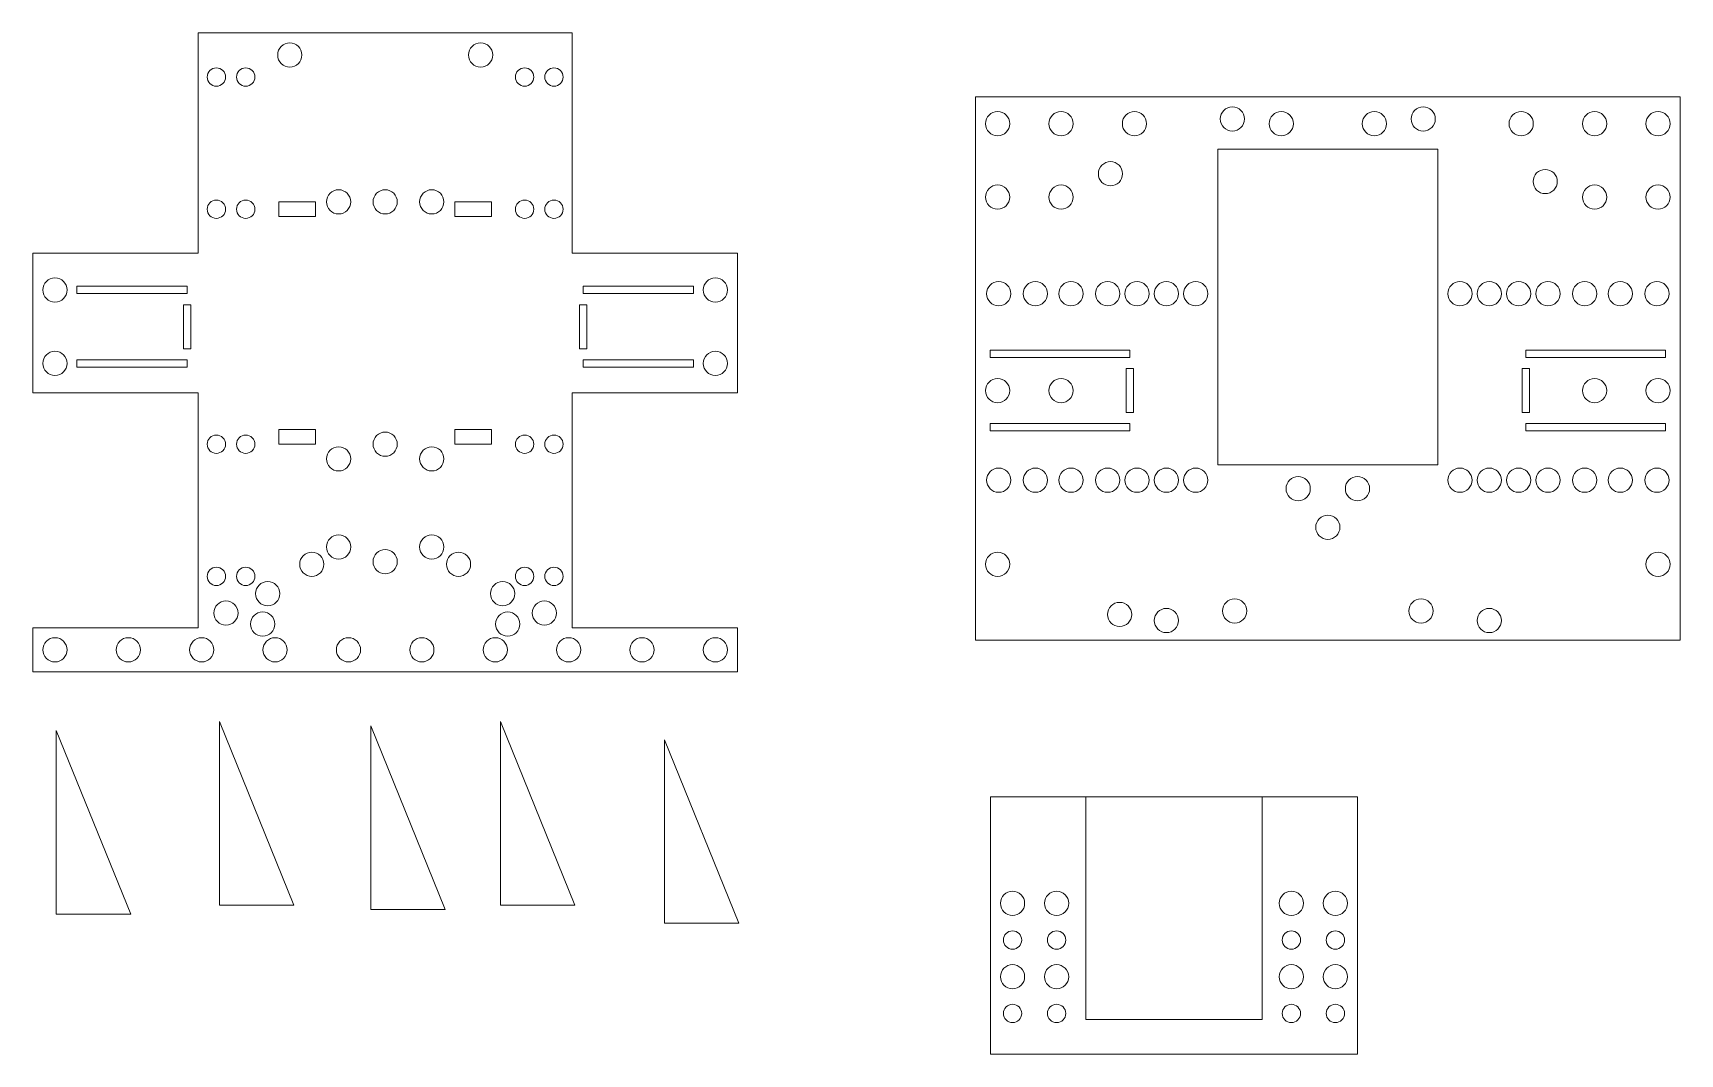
# Model space of a CAD drawing. Header units: centimetres. Extents: x -10.8 to 11.6, y -6.7 to 7.2.
import ezdxf

# ---------------------------------------------------------------- set-up
doc = ezdxf.new("R2010")
doc.units = ezdxf.units.CM
doc.header["$MEASUREMENT"] = 0
doc.layers.add('Layer 1', color=7, linetype='Continuous')

msp = doc.modelspace()

# ---------------------------------------------------------------- linework, layer by layer
at = {"layer": 'Layer 1', "color": 250, "lineweight": 20}
for points in [[(2.03264, -1.03808), (11.63264, -1.03808), (11.63264, 6.36192), (2.03264, 6.36192), (2.03264, -1.03808)], [(5.33265, 1.34957), (8.33265, 1.34957), (8.33265, 5.64799), (5.33265, 5.64799), (5.33265, 1.34957)], [(-10.21321, 3.68229), (-8.71321, 3.68229), (-8.71321, 3.78229), (-10.21321, 3.78229), (-10.21321, 3.68229)], [(-3.31321, 3.68229), (-1.81321, 3.68229), (-1.81321, 3.78229), (-3.31321, 3.78229), (-3.31321, 3.68229)], [(-8.76321, 2.93229), (-8.66321, 2.93229), (-8.66321, 3.53229), (-8.76321, 3.53229), (-8.76321, 2.93229)], [(-3.36321, 2.93229), (-3.26321, 2.93229), (-3.26321, 3.53229), (-3.36321, 3.53229), (-3.36321, 2.93229)], [(-10.21321, 2.68229), (-8.71321, 2.68229), (-8.71321, 2.78229), (-10.21321, 2.78229), (-10.21321, 2.68229)], [(-3.31321, 2.68229), (-1.81321, 2.68229), (-1.81321, 2.78229), (-3.31321, 2.78229), (-3.31321, 2.68229)], [(2.23264, 2.81192), (4.13264, 2.81192), (4.13264, 2.91192), (2.23264, 2.91192), (2.23264, 2.81192)], [(9.53264, 2.81192), (11.43264, 2.81192), (11.43264, 2.91192), (9.53264, 2.91192), (9.53264, 2.81192)], [(4.08264, 2.06192), (4.18264, 2.06192), (4.18264, 2.66192), (4.08264, 2.66192), (4.08264, 2.06192)], [(9.48264, 2.06192), (9.58264, 2.06192), (9.58264, 2.66192), (9.48264, 2.66192), (9.48264, 2.06192)], [(2.23264, 1.81192), (4.13264, 1.81192), (4.13264, 1.91192), (2.23264, 1.91192), (2.23264, 1.81192)], [(9.53264, 1.81192), (11.43264, 1.81192), (11.43264, 1.91192), (9.53264, 1.91192), (9.53264, 1.81192)], [(2.23604, -6.67247), (7.23604, -6.67247), (7.23604, -3.17001), (2.23604, -3.17001), (2.23604, -6.67247)]]:
    msp.add_lwpolyline(points, close=True, dxfattribs=at)
at = {"layer": 'Layer 1', "color": 7, "lineweight": 20}
for points in [[(-7.46321, 4.73229), (-6.96321, 4.73229), (-6.96321, 4.93229), (-7.46321, 4.93229), (-7.46321, 4.73229)], [(-5.06323, 4.73229), (-4.56323, 4.73229), (-4.56323, 4.93229), (-5.06323, 4.93229), (-5.06323, 4.73229)], [(-7.46321, 1.63229), (-6.96321, 1.63229), (-6.96321, 1.83229), (-7.46321, 1.83229), (-7.46321, 1.63229)], [(-5.06323, 1.63229), (-4.56323, 1.63229), (-4.56323, 1.83229), (-5.06323, 1.83229), (-5.06323, 1.63229)], [(3.53604, -6.20311), (5.93604, -6.20311), (5.93604, -3.17001), (3.53604, -3.17001), (3.53604, -6.20311)]]:
    msp.add_lwpolyline(points, close=True, dxfattribs=at)
for centre, major_axis, ratio in [((-7.31321, 6.93229), (0, 0.165), 1), ((-4.71321, 6.93229), (0, 0.165), 1), ((-8.31321, 6.63229), (0, 0.125), 1), ((-7.91321, 6.63229), (0, 0.125), 1), ((-4.11321, 6.63229), (0, 0.125), 1), ((-3.71321, 6.63229), (0, 0.125), 1), ((2.33264, 5.99692), (0, 0.165), 1), ((3.19764, 5.99692), (0, 0.165), 1), ((4.19764, 5.99692), (0, 0.165), 1), ((5.53264, 6.06192), (0, 0.165), 1), ((6.19764, 5.99692), (0, 0.165), 1), ((7.46764, 5.99692), (0, 0.165), 1), ((8.13264, 6.06192), (0, 0.165), 1), ((9.46764, 5.99692), (0, 0.165), 1), ((10.46764, 5.99692), (0, 0.165), 1), ((11.33264, 5.99692), (0, 0.165), 1), ((3.87037, 5.31484), (0, 0.165), 1), ((9.79491, 5.20901), (0, 0.165), 1), ((-8.31321, 4.83229), (0, 0.125), 1), ((-7.91321, 4.83229), (0, 0.125), 1), ((-6.64821, 4.93229), (0, 0.165), 1), ((-6.01321, 4.93229), (0, 0.165), 1), ((-5.37821, 4.93229), (0, 0.165), 1), ((-4.11321, 4.83229), (0, 0.125), 1), ((-3.71321, 4.83229), (0, 0.125), 1), ((2.33264, 4.99692), (0, 0.165), 1), ((3.19764, 4.99692), (0, 0.165), 1), ((10.46764, 4.99692), (0, 0.165), 1), ((11.33264, 4.99692), (0, 0.165), 1), ((-10.51321, 3.73229), (0, 0.165), 1), ((-1.51321, 3.73229), (0, 0.165), 1), ((2.34764, 3.68192), (0, 0.165), 1), ((2.84764, 3.68192), (0, 0.165), 1), ((3.33264, 3.68192), (0, 0.165), 1), ((3.83264, 3.68192), (0, 0.165), 1), ((4.23264, 3.68192), (0, 0.165), 1), ((4.63264, 3.68192), (0, 0.165), 1), ((5.03264, 3.68192), (0, 0.165), 1), ((8.63264, 3.68192), (0, 0.165), 1), ((9.03264, 3.68192), (0, 0.165), 1), ((9.43264, 3.68192), (0, 0.165), 1), ((9.83264, 3.68192), (0, 0.165), 1), ((10.33264, 3.68192), (0, 0.165), 1), ((10.81764, 3.68192), (0, 0.165), 1), ((11.31764, 3.68192), (0, 0.165), 1), ((-10.51321, 2.73229), (0, 0.165), 1), ((-1.51321, 2.73229), (0, 0.165), 1), ((2.33264, 2.36192), (0, 0.165), 1), ((3.19764, 2.36192), (0, 0.165), 1), ((10.46764, 2.36192), (0, 0.165), 1), ((11.33264, 2.36192), (0, 0.165), 1), ((-6.01321, 1.63229), (0, 0.165), 1), ((-8.31321, 1.63229), (0, 0.125), 1), ((-7.91321, 1.63229), (0, 0.125), 1), ((-6.64821, 1.43229), (0, 0.165), 1), ((-5.37821, 1.43229), (0, 0.165), 1), ((-4.11321, 1.63229), (0, 0.125), 1), ((-3.71321, 1.63229), (0, 0.125), 1), ((2.34764, 1.14193), (0, 0.165), 1), ((2.84764, 1.14193), (0, 0.165), 1), ((3.33264, 1.14193), (0, 0.165), 1), ((3.83264, 1.14193), (0, 0.165), 1), ((4.23264, 1.14193), (0, 0.165), 1), ((4.63264, 1.14193), (0, 0.165), 1), ((5.03264, 1.14193), (0, 0.165), 1), ((6.42864, 1.02692), (0.165, 0), 0.99993939), ((7.23664, 1.02692), (0.165, 0), 0.99993939), ((8.63264, 1.14193), (0, 0.165), 1), ((9.03264, 1.14193), (0, 0.165), 1), ((9.43264, 1.14193), (0, 0.165), 1), ((9.83264, 1.14193), (0, 0.165), 1), ((10.33264, 1.14193), (0, 0.165), 1), ((10.81764, 1.14193), (0, 0.165), 1), ((11.31764, 1.14193), (0, 0.165), 1), ((6.83264, 0.50092), (0.165, 0), 0.99993939), ((-6.64821, 0.23229), (0, 0.165), 1), ((-5.37821, 0.23229), (0, 0.165), 1), ((-7.01321, -0.00271), (0, 0.165), 1), ((-6.01321, 0.03229), (0, 0.165), 1), ((-5.01321, -0.00271), (0, 0.165), 1), ((2.33264, -0.00308), (0, 0.165), 1), ((11.33264, -0.00308), (0, 0.165), 1), ((-8.31321, -0.16771), (0, 0.125), 1), ((-7.91321, -0.16771), (0, 0.125), 1), ((-4.11321, -0.16771), (0, 0.125), 1), ((-3.71321, -0.16771), (0, 0.125), 1), ((-7.61321, -0.40271), (0, 0.165), 1), ((-4.41321, -0.40271), (0, 0.165), 1), ((3.99514, -0.6864), (0.165, 0), 0.99993939), ((4.63264, -0.76908), (0.165, 0), 0.99993939), ((5.56264, -0.63808), (0, 0.165), 1), ((8.10264, -0.63808), (0, 0.165), 1), ((9.03264, -0.76908), (0.165, 0), 0.99993939), ((-10.51321, -1.16771), (0, 0.165), 1), ((-9.51321, -1.16771), (0, 0.165), 1), ((-8.51321, -1.16771), (0, 0.165), 1), ((-7.51321, -1.16771), (0, 0.165), 1), ((-6.51321, -1.16771), (0, 0.165), 1), ((-5.51321, -1.16771), (0, 0.165), 1), ((-4.51321, -1.16771), (0, 0.165), 1), ((-3.51321, -1.16771), (0, 0.165), 1), ((-2.51321, -1.16771), (0, 0.165), 1), ((-1.51321, -1.16771), (0, 0.165), 1)]:
    msp.add_ellipse(centre, major_axis=major_axis, ratio=ratio, dxfattribs=at)
at = {"layer": 'Layer 1', "color": 250, "lineweight": 20}
for centre, major_axis in [((-8.18321, -0.66771), (0, 0.165)), ((-7.68321, -0.81771), (0, 0.165)), ((-4.34321, -0.81771), (0, 0.165)), ((-3.84321, -0.66771), (0, 0.165)), ((2.53604, -4.62001), (0, 0.165)), ((3.13604, -4.62001), (0, 0.165)), ((6.33604, -4.62001), (0, 0.165)), ((6.93604, -4.62001), (0, 0.165)), ((2.53604, -5.12001), (0, 0.125)), ((3.13604, -5.12001), (0, 0.125)), ((6.33604, -5.12001), (0, 0.125)), ((6.93604, -5.12001), (0, 0.125)), ((2.53604, -5.62001), (0, 0.165)), ((3.13604, -5.62001), (0, 0.165)), ((6.33604, -5.62001), (0, 0.165)), ((6.93604, -5.62001), (0, 0.165)), ((2.53604, -6.12001), (0, 0.125)), ((3.13604, -6.12001), (0, 0.125)), ((6.33604, -6.12001), (0, 0.125)), ((6.93604, -6.12001), (0, 0.125))]:
    msp.add_ellipse(centre, major_axis=major_axis, ratio=1, dxfattribs=at)
for points in [[(-8.56321, 7.23229), (-8.56321, 7.23229), (-3.46321, 7.23229), (-3.46321, 7.23229)], [(-8.56321, 7.23229), (-8.56321, 7.23229), (-8.56321, 4.23229), (-8.56321, 4.23229)], [(-3.46323, 7.23229), (-3.46323, 7.23229), (-3.46323, 4.23229), (-3.46323, 4.23229)], [(-10.81321, 4.23229), (-10.81321, 4.23229), (-10.81321, 2.33229), (-10.81321, 2.33229)], [(-10.81321, 4.23227), (-10.81321, 4.23227), (-8.56321, 4.23227), (-8.56321, 4.23227)], [(-1.21323, 4.23227), (-1.21323, 4.23227), (-3.46323, 4.23227), (-3.46323, 4.23227)], [(-1.21323, 4.23229), (-1.21323, 4.23229), (-1.21323, 2.33229), (-1.21323, 2.33229)], [(-10.81321, 2.33229), (-10.81321, 2.33229), (-8.56321, 2.33229), (-8.56321, 2.33229)], [(-8.56321, 2.33229), (-8.56321, 2.33229), (-8.56321, -0.86771), (-8.56321, -0.86771)], [(-1.21323, 2.33229), (-1.21323, 2.33229), (-3.46323, 2.33229), (-3.46323, 2.33229)], [(-3.46323, 2.33229), (-3.46323, 2.33229), (-3.46323, -0.86771), (-3.46323, -0.86771)], [(-10.81323, -0.86771), (-10.81323, -0.86771), (-10.81323, -1.46771), (-10.81323, -1.46771)], [(-10.81321, -0.86769), (-10.81321, -0.86769), (-8.56321, -0.86769), (-8.56321, -0.86769)], [(-1.21323, -0.86769), (-1.21323, -0.86769), (-3.46323, -0.86769), (-3.46323, -0.86769)], [(-1.21323, -0.86771), (-1.21323, -0.86771), (-1.21323, -1.46771), (-1.21323, -1.46771)], [(-10.81321, -1.46769), (-10.81321, -1.46769), (-1.21321, -1.46769), (-1.21321, -1.46769)], [(-8.27274, -2.14461), (-8.27274, -2.14461), (-7.25774, -4.64461), (-7.25774, -4.64461)], [(-8.27272, -2.14461), (-8.27272, -2.14461), (-8.27272, -4.64461), (-8.27272, -4.64461)], [(-6.20927, -2.20281), (-6.20927, -2.20281), (-5.19427, -4.70281), (-5.19427, -4.70281)], [(-6.20925, -2.20281), (-6.20925, -2.20281), (-6.20925, -4.70281), (-6.20925, -4.70281)], [(-4.44369, -2.14461), (-4.44369, -2.14461), (-3.42869, -4.64461), (-3.42869, -4.64461)], [(-4.44367, -2.14461), (-4.44367, -2.14461), (-4.44367, -4.64461), (-4.44367, -4.64461)], [(-10.49606, -2.26813), (-10.49606, -2.26813), (-9.48106, -4.76813), (-9.48106, -4.76813)], [(-10.49604, -2.26813), (-10.49604, -2.26813), (-10.49604, -4.76813), (-10.49604, -4.76813)], [(-2.20696, -2.39165), (-2.20696, -2.39165), (-1.19196, -4.89165), (-1.19196, -4.89165)], [(-2.20694, -2.39165), (-2.20694, -2.39165), (-2.20694, -4.89165), (-2.20694, -4.89165)], [(-8.27274, -4.64459), (-8.27274, -4.64459), (-7.25774, -4.64459), (-7.25774, -4.64459)], [(-6.20927, -4.70279), (-6.20927, -4.70279), (-5.19427, -4.70279), (-5.19427, -4.70279)], [(-4.44369, -4.64459), (-4.44369, -4.64459), (-3.42869, -4.64459), (-3.42869, -4.64459)], [(-10.49606, -4.76811), (-10.49606, -4.76811), (-9.48106, -4.76811), (-9.48106, -4.76811)], [(-2.20696, -4.89163), (-2.20696, -4.89163), (-1.19196, -4.89163), (-1.19196, -4.89163)]]:
    msp.add_open_spline(points, degree=3, dxfattribs=at)

doc.saveas('drawing.dxf')
